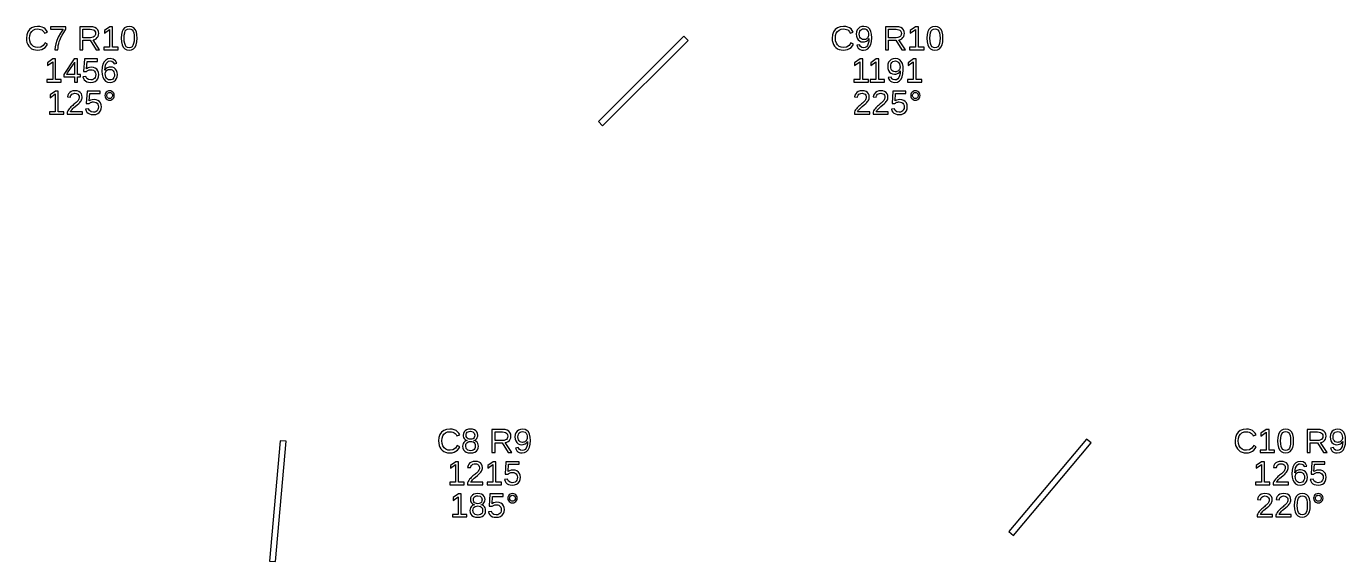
# Model space of a CAD drawing. Extents: x 195 to 2890, y 70 to 1529.
# Drawn here: x 860.3 to 1187.7, y 870 to 1003 of the extents above; entities that cross this region are included whole.
import ezdxf

# ---------------------------------------------------------------- set-up
doc = ezdxf.new("R2010")
doc.units = 0
doc.layers.get('0').update_dxf_attribs({"linetype": 'CONTINUOUS'})

msp = doc.modelspace()

# ---------------------------------------------------------------- linework, layer by layer
for points in [[(863.632, 997.093), (864.128, 997.222), (864.578, 997.437), (864.973, 997.734), (865.305, 998.109), (865.573, 998.564), (864.938, 998.881), (864.467, 998.219), (863.864, 997.821), (863.127, 997.689), (862.544, 997.76), (862.047, 997.974), (861.636, 998.33), (861.33, 998.803), (861.146, 999.368), (861.085, 1000.02), (861.144, 1000.68), (861.32, 1001.24), (861.614, 1001.7), (862.013, 1002.04), (862.507, 1002.25), (863.095, 1002.32), (863.481, 1002.29), (863.83, 1002.2), (864.143, 1002.05), (864.41, 1001.85), (864.624, 1001.59), (864.783, 1001.29), (865.52, 1001.53), (865.291, 1001.96), (864.99, 1002.31), (864.617, 1002.59), (864.174, 1002.79), (863.664, 1002.91), (863.087, 1002.95), (862.277, 1002.86), (861.593, 1002.6), (861.036, 1002.17), (860.625, 1001.59), (860.378, 1000.87), (860.296, 1000.02), (860.332, 999.441), (860.443, 998.913), (860.627, 998.44), (860.882, 998.028), (861.203, 997.685), (861.591, 997.41), (862.039, 997.21), (862.539, 997.09), (863.091, 997.05)], [(868.161, 997.655), (868.221, 998.166), (868.322, 998.665), (868.462, 999.161), (868.643, 999.662), (868.865, 1000.17), (869.164, 1000.74), (869.577, 1001.44), (870.106, 1002.27), (870.106, 1002.86), (866.318, 1002.86), (866.318, 1002.24), (869.398, 1002.24), (868.74, 1001.23), (868.221, 1000.3), (867.841, 999.445), (867.583, 998.648), (867.427, 997.877), (867.376, 997.132), (868.14, 997.132)], [(874.301, 999.512), (876.087, 999.512), (877.576, 997.132), (878.472, 997.132), (876.844, 999.601), (877.249, 999.713), (877.592, 999.896), (877.871, 1000.15), (878.078, 1000.46), (878.202, 1000.82), (878.244, 1001.22), (878.185, 1001.7), (878.009, 1002.1), (877.717, 1002.43), (877.316, 1002.67), (876.818, 1002.82), (876.221, 1002.86), (873.524, 1002.86), (873.524, 997.132), (874.301, 997.132)], [(874.301, 1000.13), (874.301, 1002.24), (876.144, 1002.24), (876.537, 1002.21), (876.863, 1002.13), (877.123, 1001.98), (877.311, 1001.78), (877.425, 1001.52), (877.462, 1001.22), (877.425, 1000.9), (877.313, 1000.63), (877.127, 1000.41), (876.872, 1000.25), (876.555, 1000.16), (876.177, 1000.13)], [(883.086, 997.754), (881.69, 997.754), (881.69, 1002.86), (881.015, 1002.86), (879.66, 1001.93), (879.66, 1001.24), (880.954, 1002.16), (880.954, 997.754), (879.493, 997.754), (879.493, 997.132), (883.086, 997.132)], [(886.406, 997.134), (886.904, 997.387), (887.295, 997.807), (887.577, 998.387), (887.745, 999.118), (887.802, 1000), (887.748, 1000.89), (887.587, 1001.63), (887.32, 1002.21), (886.939, 1002.62), (886.441, 1002.87), (885.824, 1002.95), (885.192, 1002.87), (884.684, 1002.62), (884.301, 1002.21), (884.033, 1001.64), (883.872, 1000.9), (883.818, 1000), (883.874, 999.114), (884.039, 998.382), (884.315, 997.803), (884.7, 997.385), (885.196, 997.134), (885.8, 997.05)], [(885.413, 997.711), (885.097, 997.9), (884.858, 998.214), (884.692, 998.664), (884.592, 999.259), (884.559, 1000), (884.592, 1000.76), (884.69, 1001.36), (884.854, 1001.81), (885.093, 1002.11), (885.416, 1002.29), (885.824, 1002.36), (886.222, 1002.29), (886.538, 1002.11), (886.77, 1001.8), (886.93, 1001.35), (887.025, 1000.75), (887.057, 1000), (887.024, 999.271), (886.923, 998.68), (886.756, 998.226), (886.517, 997.905), (886.201, 997.712), (885.808, 997.648)], [(1063.63, 997.093), (1064.13, 997.222), (1064.58, 997.437), (1064.97, 997.734), (1065.3, 998.109), (1065.57, 998.564), (1064.94, 998.881), (1064.47, 998.219), (1063.86, 997.821), (1063.13, 997.689), (1062.54, 997.76), (1062.05, 997.974), (1061.64, 998.33), (1061.33, 998.803), (1061.15, 999.368), (1061.08, 1000.02), (1061.14, 1000.68), (1061.32, 1001.24), (1061.61, 1001.7), (1062.01, 1002.04), (1062.51, 1002.25), (1063.09, 1002.32), (1063.48, 1002.29), (1063.83, 1002.2), (1064.14, 1002.05), (1064.41, 1001.85), (1064.62, 1001.59), (1064.78, 1001.29), (1065.52, 1001.53), (1065.29, 1001.96), (1064.99, 1002.31), (1064.62, 1002.59), (1064.17, 1002.79), (1063.66, 1002.91), (1063.09, 1002.95), (1062.28, 1002.86), (1061.59, 1002.6), (1061.04, 1002.17), (1060.62, 1001.59), (1060.38, 1000.87), (1060.3, 1000.02), (1060.33, 999.441), (1060.44, 998.913), (1060.63, 998.44), (1060.88, 998.028), (1061.2, 997.685), (1061.59, 997.41), (1062.04, 997.21), (1062.54, 997.09), (1063.09, 997.05)], [(1068.67, 997.138), (1069.18, 997.403), (1069.59, 997.844), (1069.89, 998.448), (1070.07, 999.205), (1070.13, 1000.11), (1070.08, 1000.98), (1069.91, 1001.69), (1069.64, 1002.24), (1069.26, 1002.64), (1068.78, 1002.87), (1068.19, 1002.95), (1067.63, 1002.89), (1067.17, 1002.72), (1066.79, 1002.44), (1066.51, 1002.05), (1066.34, 1001.58), (1066.28, 1001.02), (1066.33, 1000.48), (1066.49, 1000.01), (1066.74, 999.617), (1067.09, 999.324), (1067.5, 999.147), (1067.98, 999.089), (1068.29, 999.113), (1068.58, 999.187), (1068.85, 999.31), (1069.09, 999.474), (1069.27, 999.67), (1069.41, 999.898), (1069.36, 999.23), (1069.24, 998.672), (1069.04, 998.226), (1068.78, 997.901), (1068.46, 997.705), (1068.07, 997.64), (1067.63, 997.72), (1067.3, 997.958), (1067.1, 998.356), (1066.4, 998.246), (1066.54, 997.865), (1066.73, 997.56), (1066.98, 997.333), (1067.28, 997.176), (1067.64, 997.082), (1068.06, 997.05)], [(1067.83, 999.707), (1067.56, 999.828), (1067.33, 1000.03), (1067.16, 1000.3), (1067.06, 1000.63), (1067.03, 1001.02), (1067.06, 1001.4), (1067.16, 1001.73), (1067.33, 1002), (1067.56, 1002.2), (1067.84, 1002.32), (1068.16, 1002.36), (1068.5, 1002.31), (1068.78, 1002.17), (1069.02, 1001.93), (1069.19, 1001.62), (1069.3, 1001.25), (1069.33, 1000.82), (1069.32, 1000.6), (1069.26, 1000.4), (1069.18, 1000.22), (1069.06, 1000.06), (1068.92, 999.92), (1068.75, 999.811), (1068.56, 999.731), (1068.36, 999.682), (1068.16, 999.666)], [(1074.3, 999.512), (1076.09, 999.512), (1077.58, 997.132), (1078.47, 997.132), (1076.84, 999.601), (1077.25, 999.713), (1077.59, 999.896), (1077.87, 1000.15), (1078.08, 1000.46), (1078.2, 1000.82), (1078.24, 1001.22), (1078.19, 1001.7), (1078.01, 1002.1), (1077.72, 1002.43), (1077.32, 1002.67), (1076.82, 1002.82), (1076.22, 1002.86), (1073.52, 1002.86), (1073.52, 997.132), (1074.3, 997.132)], [(1074.3, 1000.13), (1074.3, 1002.24), (1076.14, 1002.24), (1076.54, 1002.21), (1076.86, 1002.13), (1077.12, 1001.98), (1077.31, 1001.78), (1077.42, 1001.52), (1077.46, 1001.22), (1077.43, 1000.9), (1077.31, 1000.63), (1077.13, 1000.41), (1076.87, 1000.25), (1076.56, 1000.16), (1076.18, 1000.13)], [(1083.09, 997.754), (1081.69, 997.754), (1081.69, 1002.86), (1081.01, 1002.86), (1079.66, 1001.93), (1079.66, 1001.24), (1080.95, 1002.16), (1080.95, 997.754), (1079.49, 997.754), (1079.49, 997.132), (1083.09, 997.132)], [(1086.41, 997.134), (1086.9, 997.387), (1087.3, 997.807), (1087.58, 998.387), (1087.75, 999.118), (1087.8, 1000), (1087.75, 1000.89), (1087.59, 1001.63), (1087.32, 1002.21), (1086.94, 1002.62), (1086.44, 1002.87), (1085.82, 1002.95), (1085.19, 1002.87), (1084.68, 1002.62), (1084.3, 1002.21), (1084.03, 1001.64), (1083.87, 1000.9), (1083.82, 1000), (1083.87, 999.114), (1084.04, 998.382), (1084.31, 997.803), (1084.7, 997.385), (1085.2, 997.134), (1085.8, 997.05)], [(1085.41, 997.711), (1085.1, 997.9), (1084.86, 998.214), (1084.69, 998.664), (1084.59, 999.259), (1084.56, 1000), (1084.59, 1000.76), (1084.69, 1001.36), (1084.85, 1001.81), (1085.09, 1002.11), (1085.42, 1002.29), (1085.82, 1002.36), (1086.22, 1002.29), (1086.54, 1002.11), (1086.77, 1001.8), (1086.93, 1001.35), (1087.03, 1000.75), (1087.06, 1000), (1087.02, 999.271), (1086.92, 998.68), (1086.76, 998.226), (1086.52, 997.905), (1086.2, 997.712), (1085.81, 997.648)], [(1024.53, 999.47), (1023.47, 1000.53), (1002.26, 979.317), (1003.32, 978.256)], [(868.958, 989.754), (867.563, 989.754), (867.563, 994.864), (866.887, 994.864), (865.532, 993.933), (865.532, 993.241), (866.826, 994.165), (866.826, 989.754), (865.366, 989.754), (865.366, 989.132), (868.958, 989.132)], [(872.95, 990.429), (873.756, 990.429), (873.756, 991.007), (872.95, 991.007), (872.95, 994.864), (872.181, 994.864), (869.557, 990.999), (869.557, 990.429), (872.258, 990.429), (872.258, 989.132), (872.95, 989.132)], [(870.232, 991.007), (870.297, 991.089), (870.517, 991.39), (871.986, 993.554), (872.027, 993.618), (872.08, 993.708), (872.144, 993.823), (872.204, 993.932), (872.242, 994.004), (872.258, 994.038), (872.258, 991.007)], [(876.841, 989.108), (877.34, 989.282), (877.745, 989.571), (878.045, 989.961), (878.225, 990.437), (878.284, 990.999), (878.229, 991.497), (878.061, 991.929), (877.782, 992.293), (877.409, 992.569), (876.959, 992.734), (876.433, 992.789), (875.987, 992.749), (875.592, 992.627), (875.249, 992.423), (875.359, 994.242), (877.951, 994.242), (877.951, 994.864), (874.692, 994.864), (874.5, 991.78), (875.217, 991.78), (875.387, 991.915), (875.558, 992.021), (875.729, 992.098), (875.905, 992.15), (876.089, 992.181), (876.283, 992.191), (876.636, 992.154), (876.938, 992.043), (877.188, 991.858), (877.374, 991.612), (877.486, 991.321), (877.524, 990.983), (877.486, 990.597), (877.375, 990.271), (877.19, 990.004), (876.939, 989.806), (876.631, 989.688), (876.266, 989.648), (875.707, 989.743), (875.31, 990.026), (875.074, 990.499), (874.334, 990.413), (874.461, 990.006), (874.668, 989.668), (874.956, 989.4), (875.319, 989.206), (875.75, 989.089), (876.25, 989.05)], [(881.588, 989.108), (882.041, 989.283), (882.41, 989.575), (882.684, 989.967), (882.848, 990.445), (882.903, 991.007), (882.851, 991.528), (882.696, 991.973), (882.437, 992.342), (882.09, 992.618), (881.67, 992.783), (881.178, 992.838), (880.877, 992.817), (880.601, 992.752), (880.348, 992.645), (880.124, 992.496), (879.937, 992.309), (879.786, 992.081), (879.824, 992.761), (879.939, 993.325), (880.13, 993.772), (880.39, 994.096), (880.714, 994.291), (881.1, 994.356), (881.529, 994.278), (881.843, 994.045), (882.044, 993.656), (882.744, 993.782), (882.412, 994.431), (881.867, 994.82), (881.108, 994.95), (880.502, 994.861), (879.996, 994.595), (879.591, 994.152), (879.295, 993.544), (879.117, 992.782), (879.058, 991.866), (879.115, 991.022), (879.286, 990.323), (879.57, 989.77), (879.963, 989.37), (880.456, 989.13), (881.051, 989.05)], [(880.706, 989.687), (880.426, 989.828), (880.187, 990.063), (880.005, 990.372), (879.896, 990.734), (879.859, 991.15), (879.894, 991.474), (879.999, 991.749), (880.175, 991.974), (880.407, 992.14), (880.683, 992.239), (881.003, 992.273), (881.339, 992.235), (881.623, 992.122), (881.853, 991.935), (882.023, 991.678), (882.124, 991.358), (882.158, 990.975), (882.125, 990.589), (882.024, 990.263), (881.857, 989.996), (881.631, 989.798), (881.354, 989.68), (881.027, 989.64)], [(1069.27, 989.754), (1067.87, 989.754), (1067.87, 994.864), (1067.2, 994.864), (1065.84, 993.933), (1065.84, 993.241), (1067.14, 994.165), (1067.14, 989.754), (1065.67, 989.754), (1065.67, 989.132), (1069.27, 989.132)], [(1073.28, 989.754), (1071.89, 989.754), (1071.89, 994.864), (1071.21, 994.864), (1069.86, 993.933), (1069.86, 993.241), (1071.15, 994.165), (1071.15, 989.754), (1069.69, 989.754), (1069.69, 989.132), (1073.28, 989.132)], [(1076.47, 989.138), (1076.98, 989.403), (1077.39, 989.844), (1077.69, 990.448), (1077.87, 991.205), (1077.93, 992.114), (1077.88, 992.981), (1077.71, 993.691), (1077.44, 994.242), (1077.06, 994.635), (1076.58, 994.871), (1075.99, 994.95), (1075.43, 994.893), (1074.97, 994.721), (1074.59, 994.435), (1074.31, 994.049), (1074.14, 993.578), (1074.08, 993.021), (1074.13, 992.476), (1074.29, 992.009), (1074.55, 991.617), (1074.89, 991.324), (1075.3, 991.147), (1075.78, 991.089), (1076.09, 991.113), (1076.38, 991.187), (1076.65, 991.31), (1076.89, 991.474), (1077.07, 991.67), (1077.21, 991.898), (1077.16, 991.23), (1077.04, 990.672), (1076.84, 990.226), (1076.58, 989.901), (1076.26, 989.705), (1075.87, 989.64), (1075.43, 989.72), (1075.1, 989.958), (1074.9, 990.356), (1074.2, 990.246), (1074.34, 989.865), (1074.53, 989.56), (1074.78, 989.333), (1075.08, 989.176), (1075.44, 989.082), (1075.86, 989.05)], [(1075.63, 991.707), (1075.36, 991.828), (1075.13, 992.03), (1074.96, 992.302), (1074.86, 992.633), (1074.83, 993.021), (1074.86, 993.403), (1074.96, 993.727), (1075.13, 993.996), (1075.36, 994.196), (1075.64, 994.316), (1075.97, 994.356), (1076.3, 994.309), (1076.58, 994.169), (1076.82, 993.935), (1076.99, 993.624), (1077.1, 993.253), (1077.13, 992.822), (1077.12, 992.605), (1077.06, 992.404), (1076.98, 992.22), (1076.86, 992.057), (1076.72, 991.92), (1076.55, 991.811), (1076.36, 991.731), (1076.16, 991.682), (1075.96, 991.666)], [(1082.55, 989.754), (1081.16, 989.754), (1081.16, 994.864), (1080.48, 994.864), (1079.13, 993.933), (1079.13, 993.241), (1080.42, 994.165), (1080.42, 989.754), (1078.96, 989.754), (1078.96, 989.132), (1082.55, 989.132)], [(869.609, 981.754), (868.214, 981.754), (868.214, 986.864), (867.538, 986.864), (866.183, 985.933), (866.183, 985.241), (867.477, 986.165), (867.477, 981.754), (866.017, 981.754), (866.017, 981.132), (869.609, 981.132)], [(874.232, 981.754), (871.241, 981.754), (871.34, 981.946), (871.473, 982.144), (871.64, 982.346), (871.846, 982.559), (872.094, 982.789), (872.384, 983.036), (872.89, 983.457), (873.274, 983.797), (873.536, 984.057), (873.72, 984.277), (873.871, 984.496), (873.99, 984.716), (874.074, 984.936), (874.125, 985.157), (874.142, 985.379), (874.09, 985.843), (873.935, 986.23), (873.676, 986.541), (873.321, 986.768), (872.877, 986.904), (872.344, 986.95), (871.849, 986.905), (871.419, 986.769), (871.052, 986.543), (870.764, 986.24), (870.569, 985.876), (870.468, 985.448), (871.217, 985.379), (871.28, 985.663), (871.398, 985.901), (871.573, 986.093), (871.793, 986.235), (872.05, 986.319), (872.344, 986.348), (872.648, 986.319), (872.904, 986.232), (873.113, 986.087), (873.266, 985.89), (873.359, 985.646), (873.389, 985.355), (873.372, 985.13), (873.318, 984.921), (873.229, 984.728), (873.11, 984.547), (872.97, 984.37), (872.808, 984.199), (872.627, 984.031), (872.432, 983.863), (872.224, 983.695), (872.007, 983.522), (871.79, 983.34), (871.571, 983.148), (871.354, 982.943), (871.145, 982.724), (870.942, 982.488), (870.753, 982.233), (870.584, 981.953), (870.436, 981.648), (870.436, 981.132), (874.232, 981.132)], [(877.492, 981.108), (877.991, 981.282), (878.396, 981.571), (878.696, 981.961), (878.876, 982.437), (878.935, 982.999), (878.88, 983.497), (878.712, 983.929), (878.433, 984.293), (878.06, 984.569), (877.61, 984.734), (877.084, 984.789), (876.638, 984.749), (876.243, 984.627), (875.9, 984.423), (876.01, 986.242), (878.602, 986.242), (878.602, 986.864), (875.343, 986.864), (875.151, 983.78), (875.868, 983.78), (876.038, 983.915), (876.209, 984.021), (876.38, 984.098), (876.556, 984.15), (876.74, 984.181), (876.934, 984.191), (877.287, 984.154), (877.589, 984.043), (877.839, 983.858), (878.025, 983.612), (878.137, 983.321), (878.175, 982.983), (878.138, 982.597), (878.026, 982.271), (877.841, 982.004), (877.59, 981.806), (877.282, 981.688), (876.917, 981.648), (876.358, 981.743), (875.961, 982.026), (875.725, 982.499), (874.985, 982.413), (875.112, 982.006), (875.319, 981.668), (875.607, 981.4), (875.97, 981.206), (876.401, 981.089), (876.901, 981.05)], [(881.255, 984.668), (881.529, 984.781), (881.774, 984.968), (881.965, 985.21), (882.079, 985.484), (882.117, 985.79), (882.08, 986.097), (881.966, 986.371), (881.778, 986.612), (881.535, 986.8), (881.259, 986.912), (880.95, 986.95), (880.641, 986.912), (880.365, 986.798), (880.122, 986.608), (879.933, 986.365), (879.82, 986.093), (879.782, 985.79), (879.82, 985.488), (879.935, 985.215), (880.126, 984.972), (880.37, 984.783), (880.645, 984.669), (880.95, 984.631)], [(880.761, 985.082), (880.591, 985.154), (880.439, 985.274), (880.32, 985.427), (880.249, 985.599), (880.226, 985.79), (880.249, 985.981), (880.319, 986.154), (880.435, 986.307), (880.585, 986.427), (880.757, 986.499), (880.95, 986.523), (881.143, 986.499), (881.314, 986.429), (881.464, 986.311), (881.581, 986.159), (881.651, 985.986), (881.674, 985.79), (881.65, 985.597), (881.58, 985.424), (881.462, 985.271), (881.311, 985.153), (881.14, 985.082), (880.95, 985.058)], [(1069.6, 981.754), (1066.61, 981.754), (1066.71, 981.946), (1066.84, 982.144), (1067.01, 982.346), (1067.21, 982.559), (1067.46, 982.789), (1067.75, 983.036), (1068.26, 983.457), (1068.64, 983.797), (1068.9, 984.057), (1069.09, 984.277), (1069.24, 984.496), (1069.36, 984.716), (1069.44, 984.936), (1069.49, 985.157), (1069.51, 985.379), (1069.46, 985.843), (1069.3, 986.23), (1069.04, 986.541), (1068.69, 986.768), (1068.24, 986.904), (1067.71, 986.95), (1067.21, 986.905), (1066.78, 986.769), (1066.42, 986.543), (1066.13, 986.24), (1065.93, 985.876), (1065.83, 985.448), (1066.58, 985.379), (1066.65, 985.663), (1066.76, 985.901), (1066.94, 986.093), (1067.16, 986.235), (1067.42, 986.319), (1067.71, 986.348), (1068.01, 986.319), (1068.27, 986.232), (1068.48, 986.087), (1068.63, 985.89), (1068.72, 985.646), (1068.75, 985.355), (1068.74, 985.13), (1068.68, 984.921), (1068.59, 984.728), (1068.48, 984.547), (1068.34, 984.37), (1068.17, 984.199), (1067.99, 984.031), (1067.8, 983.863), (1067.59, 983.695), (1067.37, 983.522), (1067.16, 983.34), (1066.94, 983.148), (1066.72, 982.943), (1066.51, 982.724), (1066.31, 982.488), (1066.12, 982.233), (1065.95, 981.953), (1065.8, 981.648), (1065.8, 981.132), (1069.6, 981.132)], [(1074.23, 981.754), (1071.24, 981.754), (1071.34, 981.946), (1071.47, 982.144), (1071.64, 982.346), (1071.85, 982.559), (1072.09, 982.789), (1072.38, 983.036), (1072.89, 983.457), (1073.27, 983.797), (1073.54, 984.057), (1073.72, 984.277), (1073.87, 984.496), (1073.99, 984.716), (1074.07, 984.936), (1074.13, 985.157), (1074.14, 985.379), (1074.09, 985.843), (1073.94, 986.23), (1073.68, 986.541), (1073.32, 986.768), (1072.88, 986.904), (1072.34, 986.95), (1071.85, 986.905), (1071.42, 986.769), (1071.05, 986.543), (1070.76, 986.24), (1070.57, 985.876), (1070.47, 985.448), (1071.22, 985.379), (1071.28, 985.663), (1071.4, 985.901), (1071.57, 986.093), (1071.79, 986.235), (1072.05, 986.319), (1072.34, 986.348), (1072.65, 986.319), (1072.9, 986.232), (1073.11, 986.087), (1073.27, 985.89), (1073.36, 985.646), (1073.39, 985.355), (1073.37, 985.13), (1073.32, 984.921), (1073.23, 984.728), (1073.11, 984.547), (1072.97, 984.37), (1072.81, 984.199), (1072.63, 984.031), (1072.43, 983.863), (1072.22, 983.695), (1072.01, 983.522), (1071.79, 983.34), (1071.57, 983.148), (1071.35, 982.943), (1071.14, 982.724), (1070.94, 982.488), (1070.75, 982.233), (1070.58, 981.953), (1070.44, 981.648), (1070.44, 981.132), (1074.23, 981.132)], [(1077.49, 981.108), (1077.99, 981.282), (1078.4, 981.571), (1078.7, 981.961), (1078.88, 982.437), (1078.94, 982.999), (1078.88, 983.497), (1078.71, 983.929), (1078.43, 984.293), (1078.06, 984.569), (1077.61, 984.734), (1077.08, 984.789), (1076.64, 984.749), (1076.24, 984.627), (1075.9, 984.423), (1076.01, 986.242), (1078.6, 986.242), (1078.6, 986.864), (1075.34, 986.864), (1075.15, 983.78), (1075.87, 983.78), (1076.04, 983.915), (1076.21, 984.021), (1076.38, 984.098), (1076.56, 984.15), (1076.74, 984.181), (1076.93, 984.191), (1077.29, 984.154), (1077.59, 984.043), (1077.84, 983.858), (1078.03, 983.612), (1078.14, 983.321), (1078.17, 982.983), (1078.14, 982.597), (1078.03, 982.271), (1077.84, 982.004), (1077.59, 981.806), (1077.28, 981.688), (1076.92, 981.648), (1076.36, 981.743), (1075.96, 982.026), (1075.73, 982.499), (1074.98, 982.413), (1075.11, 982.006), (1075.32, 981.668), (1075.61, 981.4), (1075.97, 981.206), (1076.4, 981.089), (1076.9, 981.05)], [(1081.25, 984.668), (1081.53, 984.781), (1081.77, 984.968), (1081.96, 985.21), (1082.08, 985.484), (1082.12, 985.79), (1082.08, 986.097), (1081.97, 986.371), (1081.78, 986.612), (1081.53, 986.8), (1081.26, 986.912), (1080.95, 986.95), (1080.64, 986.912), (1080.36, 986.798), (1080.12, 986.608), (1079.93, 986.365), (1079.82, 986.093), (1079.78, 985.79), (1079.82, 985.488), (1079.93, 985.215), (1080.13, 984.972), (1080.37, 984.783), (1080.64, 984.669), (1080.95, 984.631)], [(1080.76, 985.082), (1080.59, 985.154), (1080.44, 985.274), (1080.32, 985.427), (1080.25, 985.599), (1080.23, 985.79), (1080.25, 985.981), (1080.32, 986.154), (1080.44, 986.307), (1080.59, 986.427), (1080.76, 986.499), (1080.95, 986.523), (1081.14, 986.499), (1081.31, 986.429), (1081.46, 986.311), (1081.58, 986.159), (1081.65, 985.986), (1081.67, 985.79), (1081.65, 985.597), (1081.58, 985.424), (1081.46, 985.271), (1081.31, 985.153), (1081.14, 985.082), (1080.95, 985.058)], [(965.949, 897.093), (966.445, 897.222), (966.895, 897.437), (967.291, 897.734), (967.622, 898.109), (967.89, 898.564), (967.255, 898.881), (966.785, 898.219), (966.181, 897.821), (965.445, 897.689), (964.861, 897.76), (964.364, 897.974), (963.953, 898.33), (963.647, 898.803), (963.463, 899.368), (963.402, 900.024), (963.461, 900.685), (963.637, 901.244), (963.931, 901.703), (964.331, 902.043), (964.824, 902.247), (965.412, 902.315), (965.798, 902.286), (966.147, 902.198), (966.46, 902.051), (966.727, 901.848), (966.941, 901.593), (967.101, 901.286), (967.837, 901.53), (967.608, 901.961), (967.307, 902.315), (966.934, 902.592), (966.491, 902.791), (965.981, 902.91), (965.404, 902.95), (964.594, 902.863), (963.91, 902.604), (963.353, 902.173), (962.942, 901.589), (962.695, 900.873), (962.613, 900.024), (962.65, 899.441), (962.76, 898.913), (962.944, 898.44), (963.199, 898.028), (963.52, 897.685), (963.909, 897.41), (964.357, 897.21), (964.856, 897.09), (965.408, 897.05)], [(971.107, 897.099), (971.59, 897.247), (971.975, 897.494), (972.256, 897.828), (972.424, 898.24), (972.48, 898.731), (972.446, 899.087), (972.344, 899.401), (972.175, 899.672), (971.944, 899.891), (971.659, 900.047), (971.32, 900.138), (971.32, 900.155), (971.613, 900.247), (971.861, 900.401), (972.065, 900.614), (972.216, 900.873), (972.307, 901.159), (972.338, 901.473), (972.283, 901.895), (972.12, 902.254), (971.847, 902.551), (971.481, 902.773), (971.035, 902.906), (970.511, 902.95), (969.997, 902.905), (969.559, 902.769), (969.194, 902.543), (968.922, 902.244), (968.759, 901.89), (968.704, 901.481), (968.734, 901.167), (968.824, 900.881), (968.975, 900.622), (969.177, 900.407), (969.423, 900.248), (969.713, 900.146), (969.713, 900.13), (969.399, 900.043), (969.126, 899.888), (968.891, 899.666), (968.713, 899.391), (968.606, 899.077), (968.57, 898.722), (968.628, 898.229), (968.8, 897.816), (969.089, 897.486), (969.479, 897.244), (969.958, 897.099), (970.527, 897.05)], [(970.205, 900.452), (969.943, 900.538), (969.732, 900.681), (969.577, 900.88), (969.484, 901.13), (969.453, 901.432), (969.483, 901.728), (969.573, 901.971), (969.723, 902.16), (969.931, 902.296), (970.194, 902.377), (970.511, 902.405), (971.103, 902.297), (971.458, 901.972), (971.577, 901.432), (971.547, 901.11), (971.456, 900.853), (971.306, 900.661), (971.098, 900.529), (970.836, 900.45), (970.519, 900.423)], [(976.618, 899.512), (978.404, 899.512), (979.894, 897.132), (980.789, 897.132), (979.161, 899.601), (979.567, 899.713), (979.909, 899.896), (980.189, 900.151), (980.395, 900.463), (980.52, 900.821), (980.561, 901.225), (980.502, 901.702), (980.327, 902.104), (980.034, 902.431), (979.634, 902.672), (979.135, 902.816), (978.539, 902.864), (975.841, 902.864), (975.841, 897.132), (976.618, 897.132)], [(976.618, 900.126), (976.618, 902.242), (978.461, 902.242), (978.854, 902.213), (979.18, 902.125), (979.44, 901.979), (979.629, 901.778), (979.742, 901.524), (979.78, 901.217), (979.742, 900.898), (979.631, 900.63), (979.444, 900.413), (979.189, 900.254), (978.873, 900.158), (978.494, 900.126)], [(983.954, 897.138), (984.466, 897.403), (984.876, 897.844), (985.176, 898.448), (985.355, 899.205), (985.415, 900.114), (985.361, 900.981), (985.197, 901.691), (984.923, 902.242), (984.543, 902.635), (984.06, 902.871), (983.475, 902.95), (982.919, 902.893), (982.451, 902.721), (982.071, 902.435), (981.791, 902.049), (981.622, 901.578), (981.566, 901.021), (981.618, 900.476), (981.772, 900.009), (982.03, 899.617), (982.374, 899.324), (982.786, 899.147), (983.267, 899.089), (983.573, 899.113), (983.862, 899.187), (984.134, 899.31), (984.371, 899.474), (984.557, 899.67), (984.691, 899.898), (984.644, 899.23), (984.523, 898.672), (984.329, 898.226), (984.067, 897.901), (983.741, 897.705), (983.352, 897.64), (982.912, 897.72), (982.589, 897.958), (982.384, 898.356), (981.684, 898.246), (981.827, 897.865), (982.02, 897.56), (982.264, 897.333), (982.564, 897.176), (982.922, 897.082), (983.34, 897.05)], [(983.119, 899.707), (982.843, 899.828), (982.616, 900.03), (982.447, 900.302), (982.345, 900.633), (982.311, 901.021), (982.345, 901.403), (982.447, 901.727), (982.616, 901.996), (982.844, 902.196), (983.122, 902.316), (983.45, 902.356), (983.782, 902.309), (984.065, 902.169), (984.301, 901.935), (984.477, 901.624), (984.583, 901.253), (984.618, 900.822), (984.6, 900.605), (984.548, 900.404), (984.461, 900.22), (984.344, 900.057), (984.201, 899.92), (984.032, 899.811), (983.845, 899.731), (983.649, 899.682), (983.442, 899.666)], [(1124.57, 899.518), (1123.43, 900.482), (1104.14, 877.501), (1105.29, 876.537)], [(1163.63, 897.093), (1164.13, 897.222), (1164.58, 897.437), (1164.97, 897.734), (1165.3, 898.109), (1165.57, 898.564), (1164.94, 898.881), (1164.47, 898.219), (1163.86, 897.821), (1163.13, 897.689), (1162.54, 897.76), (1162.05, 897.974), (1161.64, 898.33), (1161.33, 898.803), (1161.15, 899.368), (1161.08, 900.024), (1161.14, 900.685), (1161.32, 901.244), (1161.61, 901.703), (1162.01, 902.043), (1162.51, 902.247), (1163.09, 902.315), (1163.48, 902.286), (1163.83, 902.198), (1164.14, 902.051), (1164.41, 901.848), (1164.62, 901.593), (1164.78, 901.286), (1165.52, 901.53), (1165.29, 901.961), (1164.99, 902.315), (1164.62, 902.592), (1164.17, 902.791), (1163.66, 902.91), (1163.09, 902.95), (1162.28, 902.863), (1161.59, 902.604), (1161.04, 902.173), (1160.62, 901.589), (1160.38, 900.873), (1160.3, 900.024), (1160.33, 899.441), (1160.44, 898.913), (1160.63, 898.44), (1160.88, 898.028), (1161.2, 897.685), (1161.59, 897.41), (1162.04, 897.21), (1162.54, 897.09), (1163.09, 897.05)], [(1170.12, 897.754), (1168.72, 897.754), (1168.72, 902.864), (1168.05, 902.864), (1166.69, 901.933), (1166.69, 901.241), (1167.99, 902.165), (1167.99, 897.754), (1166.53, 897.754), (1166.53, 897.132), (1170.12, 897.132)], [(1173.44, 897.134), (1173.94, 897.387), (1174.33, 897.807), (1174.61, 898.387), (1174.78, 899.118), (1174.83, 900), (1174.78, 900.894), (1174.62, 901.629), (1174.35, 902.205), (1173.97, 902.619), (1173.47, 902.867), (1172.86, 902.95), (1172.22, 902.868), (1171.72, 902.623), (1171.33, 902.213), (1171.06, 901.64), (1170.9, 900.902), (1170.85, 900), (1170.91, 899.114), (1171.07, 898.382), (1171.35, 897.803), (1171.73, 897.385), (1172.23, 897.134), (1172.83, 897.05)], [(1172.45, 897.711), (1172.13, 897.9), (1171.89, 898.214), (1171.72, 898.664), (1171.62, 899.259), (1171.59, 900), (1171.62, 900.759), (1171.72, 901.362), (1171.89, 901.806), (1172.12, 902.112), (1172.45, 902.295), (1172.86, 902.356), (1173.25, 902.294), (1173.57, 902.108), (1173.8, 901.798), (1173.96, 901.351), (1174.06, 900.751), (1174.09, 900), (1174.06, 899.271), (1173.96, 898.68), (1173.79, 898.226), (1173.55, 897.905), (1173.23, 897.712), (1172.84, 897.648)], [(1178.94, 899.512), (1180.72, 899.512), (1182.21, 897.132), (1183.11, 897.132), (1181.48, 899.601), (1181.88, 899.713), (1182.23, 899.896), (1182.51, 900.151), (1182.71, 900.463), (1182.84, 900.821), (1182.88, 901.225), (1182.82, 901.702), (1182.64, 902.104), (1182.35, 902.431), (1181.95, 902.672), (1181.45, 902.816), (1180.86, 902.864), (1178.16, 902.864), (1178.16, 897.132), (1178.94, 897.132)], [(1178.94, 900.126), (1178.94, 902.242), (1180.78, 902.242), (1181.17, 902.213), (1181.5, 902.125), (1181.76, 901.979), (1181.95, 901.778), (1182.06, 901.524), (1182.1, 901.217), (1182.06, 900.898), (1181.95, 900.63), (1181.76, 900.413), (1181.51, 900.254), (1181.19, 900.158), (1180.81, 900.126)], [(1186.27, 897.138), (1186.78, 897.403), (1187.19, 897.844), (1187.49, 898.448), (1187.67, 899.205), (1187.73, 900.114), (1187.68, 900.981), (1187.51, 901.691), (1187.24, 902.242), (1186.86, 902.635), (1186.38, 902.871), (1185.79, 902.95), (1185.24, 902.893), (1184.77, 902.721), (1184.39, 902.435), (1184.11, 902.049), (1183.94, 901.578), (1183.88, 901.021), (1183.94, 900.476), (1184.09, 900.009), (1184.35, 899.617), (1184.69, 899.324), (1185.1, 899.147), (1185.58, 899.089), (1185.89, 899.113), (1186.18, 899.187), (1186.45, 899.31), (1186.69, 899.474), (1186.87, 899.67), (1187.01, 899.898), (1186.96, 899.23), (1186.84, 898.672), (1186.65, 898.226), (1186.38, 897.901), (1186.06, 897.705), (1185.67, 897.64), (1185.23, 897.72), (1184.91, 897.958), (1184.7, 898.356), (1184, 898.246), (1184.14, 897.865), (1184.34, 897.56), (1184.58, 897.333), (1184.88, 897.176), (1185.24, 897.082), (1185.66, 897.05)], [(1185.44, 899.707), (1185.16, 899.828), (1184.93, 900.03), (1184.76, 900.302), (1184.66, 900.633), (1184.63, 901.021), (1184.66, 901.403), (1184.76, 901.727), (1184.93, 901.996), (1185.16, 902.196), (1185.44, 902.316), (1185.77, 902.356), (1186.1, 902.309), (1186.38, 902.169), (1186.62, 901.935), (1186.79, 901.624), (1186.9, 901.253), (1186.94, 900.822), (1186.92, 900.605), (1186.87, 900.404), (1186.78, 900.22), (1186.66, 900.057), (1186.52, 899.92), (1186.35, 899.811), (1186.16, 899.731), (1185.97, 899.682), (1185.76, 899.666)], [(924.747, 899.935), (923.253, 900.065), (920.638, 870.18), (922.132, 870.049)], [(969.864, 897.731), (969.461, 898.126), (969.327, 898.783), (969.361, 899.098), (969.466, 899.365), (969.64, 899.583), (969.876, 899.745), (970.166, 899.842), (970.511, 899.874), (970.865, 899.844), (971.162, 899.754), (971.402, 899.603), (971.578, 899.394), (971.684, 899.126), (971.719, 898.8), (971.687, 898.42), (971.589, 898.115), (971.426, 897.886), (971.197, 897.727), (970.9, 897.631), (970.535, 897.599)], [(968.958, 889.754), (967.563, 889.754), (967.563, 894.864), (966.887, 894.864), (965.532, 893.933), (965.532, 893.241), (966.826, 894.165), (966.826, 889.754), (965.366, 889.754), (965.366, 889.132), (968.958, 889.132)], [(973.581, 889.754), (970.59, 889.754), (970.689, 889.946), (970.822, 890.144), (970.989, 890.346), (971.195, 890.559), (971.443, 890.789), (971.733, 891.036), (972.239, 891.457), (972.623, 891.797), (972.885, 892.057), (973.069, 892.277), (973.22, 892.496), (973.339, 892.716), (973.423, 892.936), (973.474, 893.157), (973.491, 893.379), (973.439, 893.843), (973.284, 894.23), (973.025, 894.541), (972.67, 894.768), (972.226, 894.904), (971.693, 894.95), (971.198, 894.905), (970.768, 894.769), (970.401, 894.543), (970.113, 894.24), (969.918, 893.876), (969.817, 893.448), (970.566, 893.379), (970.629, 893.663), (970.747, 893.901), (970.922, 894.093), (971.142, 894.235), (971.399, 894.319), (971.693, 894.348), (971.997, 894.319), (972.253, 894.232), (972.462, 894.087), (972.615, 893.89), (972.708, 893.646), (972.738, 893.355), (972.721, 893.13), (972.667, 892.921), (972.578, 892.728), (972.459, 892.547), (972.319, 892.37), (972.157, 892.199), (971.976, 892.031), (971.781, 891.863), (971.573, 891.695), (971.356, 891.522), (971.139, 891.34), (970.92, 891.148), (970.703, 890.943), (970.494, 890.724), (970.291, 890.488), (970.102, 890.233), (969.933, 889.953), (969.785, 889.648), (969.785, 889.132), (973.581, 889.132)], [(978.227, 889.754), (976.832, 889.754), (976.832, 894.864), (976.156, 894.864), (974.802, 893.933), (974.802, 893.241), (976.095, 894.165), (976.095, 889.754), (974.635, 889.754), (974.635, 889.132), (978.227, 889.132)], [(981.476, 889.108), (981.974, 889.282), (982.38, 889.571), (982.679, 889.961), (982.859, 890.437), (982.919, 890.999), (982.863, 891.497), (982.696, 891.929), (982.417, 892.293), (982.043, 892.569), (981.594, 892.734), (981.068, 892.789), (980.621, 892.749), (980.227, 892.627), (979.884, 892.423), (979.994, 894.242), (982.585, 894.242), (982.585, 894.864), (979.326, 894.864), (979.135, 891.78), (979.851, 891.78), (980.022, 891.915), (980.193, 892.021), (980.364, 892.098), (980.539, 892.15), (980.724, 892.181), (980.917, 892.191), (981.271, 892.154), (981.573, 892.043), (981.822, 891.858), (982.009, 891.612), (982.121, 891.321), (982.158, 890.983), (982.121, 890.597), (982.01, 890.271), (981.824, 890.004), (981.574, 889.806), (981.266, 889.688), (980.901, 889.648), (980.342, 889.743), (979.944, 890.026), (979.709, 890.499), (978.968, 890.413), (979.095, 890.006), (979.303, 889.668), (979.591, 889.4), (979.953, 889.206), (980.385, 889.089), (980.885, 889.05)], [(1168.96, 889.754), (1167.56, 889.754), (1167.56, 894.864), (1166.89, 894.864), (1165.53, 893.933), (1165.53, 893.241), (1166.83, 894.165), (1166.83, 889.754), (1165.37, 889.754), (1165.37, 889.132), (1168.96, 889.132)], [(1173.58, 889.754), (1170.59, 889.754), (1170.69, 889.946), (1170.82, 890.144), (1170.99, 890.346), (1171.19, 890.559), (1171.44, 890.789), (1171.73, 891.036), (1172.24, 891.457), (1172.62, 891.797), (1172.88, 892.057), (1173.07, 892.277), (1173.22, 892.496), (1173.34, 892.716), (1173.42, 892.936), (1173.47, 893.157), (1173.49, 893.379), (1173.44, 893.843), (1173.28, 894.23), (1173.03, 894.541), (1172.67, 894.768), (1172.23, 894.904), (1171.69, 894.95), (1171.2, 894.905), (1170.77, 894.769), (1170.4, 894.543), (1170.11, 894.24), (1169.92, 893.876), (1169.82, 893.448), (1170.57, 893.379), (1170.63, 893.663), (1170.75, 893.901), (1170.92, 894.093), (1171.14, 894.235), (1171.4, 894.319), (1171.69, 894.348), (1172, 894.319), (1172.25, 894.232), (1172.46, 894.087), (1172.62, 893.89), (1172.71, 893.646), (1172.74, 893.355), (1172.72, 893.13), (1172.67, 892.921), (1172.58, 892.728), (1172.46, 892.547), (1172.32, 892.37), (1172.16, 892.199), (1171.98, 892.031), (1171.78, 891.863), (1171.57, 891.695), (1171.36, 891.522), (1171.14, 891.34), (1170.92, 891.148), (1170.7, 890.943), (1170.49, 890.724), (1170.29, 890.488), (1170.1, 890.233), (1169.93, 889.953), (1169.78, 889.648), (1169.78, 889.132), (1173.58, 889.132)], [(1176.95, 889.108), (1177.41, 889.283), (1177.78, 889.575), (1178.05, 889.967), (1178.21, 890.445), (1178.27, 891.007), (1178.22, 891.528), (1178.06, 891.973), (1177.8, 892.342), (1177.46, 892.618), (1177.04, 892.783), (1176.54, 892.838), (1176.24, 892.817), (1175.97, 892.752), (1175.71, 892.645), (1175.49, 892.496), (1175.3, 892.309), (1175.15, 892.081), (1175.19, 892.761), (1175.3, 893.325), (1175.5, 893.772), (1175.76, 894.096), (1176.08, 894.291), (1176.47, 894.356), (1176.89, 894.278), (1177.21, 894.045), (1177.41, 893.656), (1178.11, 893.782), (1177.78, 894.431), (1177.23, 894.82), (1176.47, 894.95), (1175.87, 894.861), (1175.36, 894.595), (1174.96, 894.152), (1174.66, 893.544), (1174.48, 892.782), (1174.42, 891.866), (1174.48, 891.022), (1174.65, 890.323), (1174.94, 889.77), (1175.33, 889.37), (1175.82, 889.13), (1176.42, 889.05)], [(1181.48, 889.108), (1181.97, 889.282), (1182.38, 889.571), (1182.68, 889.961), (1182.86, 890.437), (1182.92, 890.999), (1182.86, 891.497), (1182.7, 891.929), (1182.42, 892.293), (1182.04, 892.569), (1181.59, 892.734), (1181.07, 892.789), (1180.62, 892.749), (1180.23, 892.627), (1179.88, 892.423), (1179.99, 894.242), (1182.59, 894.242), (1182.59, 894.864), (1179.33, 894.864), (1179.14, 891.78), (1179.85, 891.78), (1180.02, 891.915), (1180.19, 892.021), (1180.36, 892.098), (1180.54, 892.15), (1180.72, 892.181), (1180.92, 892.191), (1181.27, 892.154), (1181.57, 892.043), (1181.82, 891.858), (1182.01, 891.612), (1182.12, 891.321), (1182.16, 890.983), (1182.12, 890.597), (1182.01, 890.271), (1181.82, 890.004), (1181.57, 889.806), (1181.27, 889.688), (1180.9, 889.648), (1180.34, 889.743), (1179.94, 890.026), (1179.71, 890.499), (1178.97, 890.413), (1179.1, 890.006), (1179.3, 889.668), (1179.59, 889.4), (1179.95, 889.206), (1180.38, 889.089), (1180.88, 889.05)], [(1176.07, 889.687), (1175.79, 889.828), (1175.55, 890.063), (1175.37, 890.372), (1175.26, 890.734), (1175.22, 891.15), (1175.26, 891.474), (1175.36, 891.749), (1175.54, 891.974), (1175.77, 892.14), (1176.05, 892.239), (1176.37, 892.273), (1176.7, 892.235), (1176.99, 892.122), (1177.22, 891.935), (1177.39, 891.678), (1177.49, 891.358), (1177.52, 890.975), (1177.49, 890.589), (1177.39, 890.263), (1177.22, 889.996), (1177, 889.798), (1176.72, 889.68), (1176.39, 889.64)], [(969.609, 881.754), (968.214, 881.754), (968.214, 886.864), (967.538, 886.864), (966.183, 885.933), (966.183, 885.241), (967.477, 886.165), (967.477, 881.754), (966.017, 881.754), (966.017, 881.132), (969.609, 881.132)], [(972.916, 881.099), (973.399, 881.247), (973.784, 881.494), (974.064, 881.828), (974.233, 882.24), (974.289, 882.731), (974.255, 883.087), (974.153, 883.401), (973.983, 883.672), (973.753, 883.891), (973.468, 884.047), (973.129, 884.138), (973.129, 884.155), (973.422, 884.247), (973.67, 884.401), (973.874, 884.614), (974.025, 884.873), (974.116, 885.159), (974.146, 885.473), (974.092, 885.895), (973.928, 886.254), (973.656, 886.551), (973.29, 886.773), (972.844, 886.906), (972.319, 886.95), (971.806, 886.905), (971.367, 886.769), (971.003, 886.543), (970.731, 886.244), (970.567, 885.89), (970.513, 885.481), (970.543, 885.167), (970.633, 884.881), (970.783, 884.622), (970.986, 884.407), (971.232, 884.248), (971.522, 884.146), (971.522, 884.13), (971.208, 884.043), (970.934, 883.888), (970.7, 883.666), (970.521, 883.391), (970.414, 883.077), (970.379, 882.722), (970.436, 882.229), (970.609, 881.816), (970.897, 881.486), (971.288, 881.244), (971.767, 881.099), (972.336, 881.05)], [(972.014, 884.452), (971.752, 884.538), (971.54, 884.681), (971.385, 884.88), (971.292, 885.13), (971.262, 885.432), (971.292, 885.728), (971.382, 885.971), (971.532, 886.16), (971.74, 886.296), (972.002, 886.377), (972.319, 886.405), (972.912, 886.297), (973.267, 885.972), (973.385, 885.432), (973.355, 885.11), (973.265, 884.853), (973.115, 884.661), (972.907, 884.529), (972.645, 884.45), (972.328, 884.423)], [(977.492, 881.108), (977.991, 881.282), (978.396, 881.571), (978.696, 881.961), (978.876, 882.437), (978.935, 882.999), (978.88, 883.497), (978.712, 883.929), (978.433, 884.293), (978.06, 884.569), (977.61, 884.734), (977.084, 884.789), (976.638, 884.749), (976.243, 884.627), (975.9, 884.423), (976.01, 886.242), (978.602, 886.242), (978.602, 886.864), (975.343, 886.864), (975.151, 883.78), (975.868, 883.78), (976.038, 883.915), (976.209, 884.021), (976.38, 884.098), (976.556, 884.15), (976.74, 884.181), (976.934, 884.191), (977.287, 884.154), (977.589, 884.043), (977.839, 883.858), (978.025, 883.612), (978.137, 883.321), (978.175, 882.983), (978.138, 882.597), (978.026, 882.271), (977.841, 882.004), (977.59, 881.806), (977.282, 881.688), (976.917, 881.648), (976.358, 881.743), (975.961, 882.026), (975.725, 882.499), (974.985, 882.413), (975.112, 882.006), (975.319, 881.668), (975.607, 881.4), (975.97, 881.206), (976.401, 881.089), (976.901, 881.05)], [(981.255, 884.668), (981.529, 884.781), (981.774, 884.968), (981.965, 885.21), (982.079, 885.484), (982.117, 885.79), (982.08, 886.097), (981.966, 886.371), (981.778, 886.612), (981.535, 886.8), (981.259, 886.912), (980.95, 886.95), (980.641, 886.912), (980.365, 886.798), (980.122, 886.608), (979.933, 886.365), (979.82, 886.093), (979.782, 885.79), (979.82, 885.488), (979.935, 885.215), (980.126, 884.972), (980.37, 884.783), (980.645, 884.669), (980.95, 884.631)], [(980.761, 885.082), (980.591, 885.154), (980.439, 885.274), (980.32, 885.427), (980.249, 885.599), (980.226, 885.79), (980.249, 885.981), (980.319, 886.154), (980.435, 886.307), (980.585, 886.427), (980.757, 886.499), (980.95, 886.523), (981.143, 886.499), (981.314, 886.429), (981.464, 886.311), (981.581, 886.159), (981.651, 885.986), (981.674, 885.79), (981.65, 885.597), (981.58, 885.424), (981.462, 885.271), (981.311, 885.153), (981.14, 885.082), (980.95, 885.058)], [(1169.6, 881.754), (1166.61, 881.754), (1166.71, 881.946), (1166.84, 882.144), (1167.01, 882.346), (1167.21, 882.559), (1167.46, 882.789), (1167.75, 883.036), (1168.26, 883.457), (1168.64, 883.797), (1168.9, 884.057), (1169.09, 884.277), (1169.24, 884.496), (1169.36, 884.716), (1169.44, 884.936), (1169.49, 885.157), (1169.51, 885.379), (1169.46, 885.843), (1169.3, 886.23), (1169.04, 886.541), (1168.69, 886.768), (1168.24, 886.904), (1167.71, 886.95), (1167.21, 886.905), (1166.78, 886.769), (1166.42, 886.543), (1166.13, 886.24), (1165.93, 885.876), (1165.83, 885.448), (1166.58, 885.379), (1166.65, 885.663), (1166.76, 885.901), (1166.94, 886.093), (1167.16, 886.235), (1167.42, 886.319), (1167.71, 886.348), (1168.01, 886.319), (1168.27, 886.232), (1168.48, 886.087), (1168.63, 885.89), (1168.72, 885.646), (1168.75, 885.355), (1168.74, 885.13), (1168.68, 884.921), (1168.59, 884.728), (1168.48, 884.547), (1168.34, 884.37), (1168.17, 884.199), (1167.99, 884.031), (1167.8, 883.863), (1167.59, 883.695), (1167.37, 883.522), (1167.16, 883.34), (1166.94, 883.148), (1166.72, 882.943), (1166.51, 882.724), (1166.31, 882.488), (1166.12, 882.233), (1165.95, 881.953), (1165.8, 881.648), (1165.8, 881.132), (1169.6, 881.132)], [(1174.23, 881.754), (1171.24, 881.754), (1171.34, 881.946), (1171.47, 882.144), (1171.64, 882.346), (1171.85, 882.559), (1172.09, 882.789), (1172.38, 883.036), (1172.89, 883.457), (1173.27, 883.797), (1173.54, 884.057), (1173.72, 884.277), (1173.87, 884.496), (1173.99, 884.716), (1174.07, 884.936), (1174.13, 885.157), (1174.14, 885.379), (1174.09, 885.843), (1173.94, 886.23), (1173.68, 886.541), (1173.32, 886.768), (1172.88, 886.904), (1172.34, 886.95), (1171.85, 886.905), (1171.42, 886.769), (1171.05, 886.543), (1170.76, 886.24), (1170.57, 885.876), (1170.47, 885.448), (1171.22, 885.379), (1171.28, 885.663), (1171.4, 885.901), (1171.57, 886.093), (1171.79, 886.235), (1172.05, 886.319), (1172.34, 886.348), (1172.65, 886.319), (1172.9, 886.232), (1173.11, 886.087), (1173.27, 885.89), (1173.36, 885.646), (1173.39, 885.355), (1173.37, 885.13), (1173.32, 884.921), (1173.23, 884.728), (1173.11, 884.547), (1172.97, 884.37), (1172.81, 884.199), (1172.63, 884.031), (1172.43, 883.863), (1172.22, 883.695), (1172.01, 883.522), (1171.79, 883.34), (1171.57, 883.148), (1171.35, 882.943), (1171.14, 882.724), (1170.94, 882.488), (1170.75, 882.233), (1170.58, 881.953), (1170.44, 881.648), (1170.44, 881.132), (1174.23, 881.132)], [(1177.56, 881.134), (1178.06, 881.387), (1178.45, 881.807), (1178.73, 882.387), (1178.9, 883.118), (1178.96, 884), (1178.91, 884.894), (1178.75, 885.629), (1178.48, 886.205), (1178.1, 886.619), (1177.6, 886.867), (1176.98, 886.95), (1176.35, 886.868), (1175.84, 886.623), (1175.46, 886.213), (1175.19, 885.64), (1175.03, 884.902), (1174.98, 884), (1175.03, 883.114), (1175.2, 882.382), (1175.47, 881.803), (1175.86, 881.385), (1176.35, 881.134), (1176.96, 881.05)], [(1176.57, 881.711), (1176.25, 881.9), (1176.02, 882.214), (1175.85, 882.664), (1175.75, 883.259), (1175.72, 884), (1175.75, 884.759), (1175.85, 885.362), (1176.01, 885.806), (1176.25, 886.112), (1176.57, 886.295), (1176.98, 886.356), (1177.38, 886.294), (1177.7, 886.108), (1177.93, 885.798), (1178.09, 885.351), (1178.18, 884.751), (1178.22, 884), (1178.18, 883.271), (1178.08, 882.68), (1177.91, 882.226), (1177.68, 881.905), (1177.36, 881.712), (1176.97, 881.648)], [(1181.25, 884.668), (1181.53, 884.781), (1181.77, 884.968), (1181.96, 885.21), (1182.08, 885.484), (1182.12, 885.79), (1182.08, 886.097), (1181.97, 886.371), (1181.78, 886.612), (1181.53, 886.8), (1181.26, 886.912), (1180.95, 886.95), (1180.64, 886.912), (1180.36, 886.798), (1180.12, 886.608), (1179.93, 886.365), (1179.82, 886.093), (1179.78, 885.79), (1179.82, 885.488), (1179.93, 885.215), (1180.13, 884.972), (1180.37, 884.783), (1180.64, 884.669), (1180.95, 884.631)], [(1180.76, 885.082), (1180.59, 885.154), (1180.44, 885.274), (1180.32, 885.427), (1180.25, 885.599), (1180.23, 885.79), (1180.25, 885.981), (1180.32, 886.154), (1180.44, 886.307), (1180.59, 886.427), (1180.76, 886.499), (1180.95, 886.523), (1181.14, 886.499), (1181.31, 886.429), (1181.46, 886.311), (1181.58, 886.159), (1181.65, 885.986), (1181.67, 885.79), (1181.65, 885.597), (1181.58, 885.424), (1181.46, 885.271), (1181.31, 885.153), (1181.14, 885.082), (1180.95, 885.058)], [(971.672, 881.731), (971.27, 882.126), (971.135, 882.783), (971.17, 883.098), (971.275, 883.365), (971.449, 883.583), (971.685, 883.745), (971.975, 883.842), (972.319, 883.874), (972.673, 883.844), (972.97, 883.754), (973.21, 883.603), (973.387, 883.394), (973.493, 883.126), (973.528, 882.8), (973.495, 882.42), (973.398, 882.115), (973.235, 881.886), (973.006, 881.727), (972.709, 881.631), (972.344, 881.599)]]:
    msp.add_lwpolyline(points, close=True)

doc.saveas('drawing.dxf')
